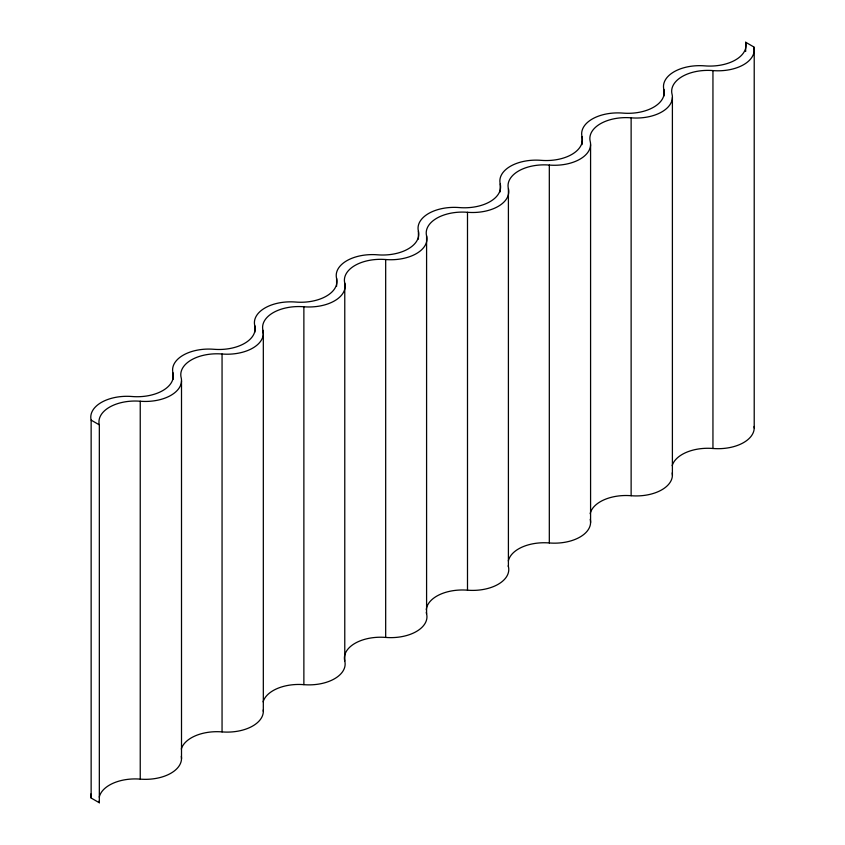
<?xml version="1.0" encoding="UTF-8"?>
<svg xmlns="http://www.w3.org/2000/svg" width="845" height="845" viewBox="0 0 845 845"><rect width="100%" height="100%" fill="white"/><g stroke="black" fill="none" stroke-linecap="round" stroke-linejoin="round"><path stroke-width="1.27" d="M753.856 46.971A36.155 20.872 0 0 1 712.948 70.589A36.155 20.872 0 0 0 672.039 94.207A36.155 20.872 0 0 1 631.13 117.825A36.155 20.872 0 0 0 590.222 141.442A36.155 20.872 0 0 1 549.313 165.06A36.155 20.872 0 0 0 508.405 188.678A36.155 20.872 0 0 1 467.496 212.296A36.155 20.872 0 0 0 426.588 235.913A36.155 20.872 0 0 1 385.679 259.531A36.155 20.872 0 0 0 344.771 283.149A36.155 20.872 0 0 1 303.873 306.767A36.155 20.872 0 0 0 262.964 330.384A36.155 20.872 0 0 1 222.055 354.002A36.155 20.872 0 0 0 181.147 377.62A36.155 20.872 0 0 1 140.238 401.238A36.155 20.872 0 0 0 99.33 424.855L99.33 802.75L91.144 798.029L91.144 420.134A36.155 20.872 0 0 1 132.052 396.516A36.155 20.872 0 0 0 172.961 372.899A36.155 20.872 0 0 1 213.869 349.281A36.155 20.872 0 0 0 254.778 325.663A36.155 20.872 0 0 1 295.687 302.045A36.155 20.872 0 0 0 336.595 278.428A36.155 20.872 0 0 1 377.504 254.81A36.155 20.872 0 0 0 418.412 231.192A36.155 20.872 0 0 1 459.321 207.574A36.155 20.872 0 0 0 500.229 183.956A36.155 20.872 0 0 1 541.127 160.339A36.155 20.872 0 0 0 582.036 136.721A36.155 20.872 0 0 1 622.945 113.103A36.155 20.872 0 0 0 663.853 89.485A36.155 20.872 0 0 1 704.762 65.868A36.155 20.872 0 0 0 745.67 42.25L753.856 46.971L753.856 49.612M91.144 420.134L99.33 424.855M754.215 50.193L754.215 428.077M745.67 42.25L745.67 51.471M712.948 70.589L712.948 448.484A36.155 20.872 0 0 0 672.176 465.669M672.398 97.428L672.398 475.312M663.853 89.485L663.853 96.066M631.13 117.825L631.13 495.719A36.155 20.872 0 0 0 590.159 513.707M590.581 144.664L590.581 522.548M582.036 136.721L582.036 144.622M549.313 165.06L549.313 542.955A36.155 20.872 0 0 0 508.341 560.943M508.405 188.678L508.405 566.572A36.155 20.872 0 0 1 467.496 590.19A36.155 20.872 0 0 0 426.271 609.784M500.229 183.956L500.229 191.857M467.496 212.296L467.496 590.19M426.588 235.913L426.588 613.808A36.155 20.872 0 0 1 385.679 637.426A36.155 20.872 0 0 0 344.771 661.043A36.155 20.872 0 0 1 303.873 684.661A36.155 20.872 0 0 0 263.101 701.857M418.412 231.192L418.412 239.093M385.679 259.531L385.679 637.426M344.771 283.149L344.771 661.043M336.595 278.428L336.595 286.328M303.873 306.767L303.873 684.661M263.323 333.606L263.323 711.49M262.964 330.384L262.964 333.025M254.778 325.663L254.778 332.243M222.055 354.002L222.055 731.897A36.155 20.872 0 0 0 181.284 749.092M181.506 380.841L181.506 758.726M172.961 372.899L172.961 379.479M140.238 401.238L140.238 779.132A36.155 20.872 0 0 0 99.266 797.12M590.222 519.337A36.155 20.872 0 0 1 549.313 542.955M99.33 802.75A36.155 20.872 0 0 1 99.045 801.144M181.316 756.317A36.155 20.872 0 0 1 140.238 779.132M263.249 709.885A36.155 20.872 0 0 1 222.055 731.897M754.141 426.471A36.155 20.872 0 0 1 712.948 448.484M426.588 613.808A36.155 20.872 0 0 1 426.303 612.202M672.208 472.904A36.155 20.872 0 0 1 631.13 495.719M508.405 566.572A36.155 20.872 0 0 1 508.236 565.77M91.144 798.029A36.155 20.872 0 0 1 90.827 794.004"/></g></svg>
